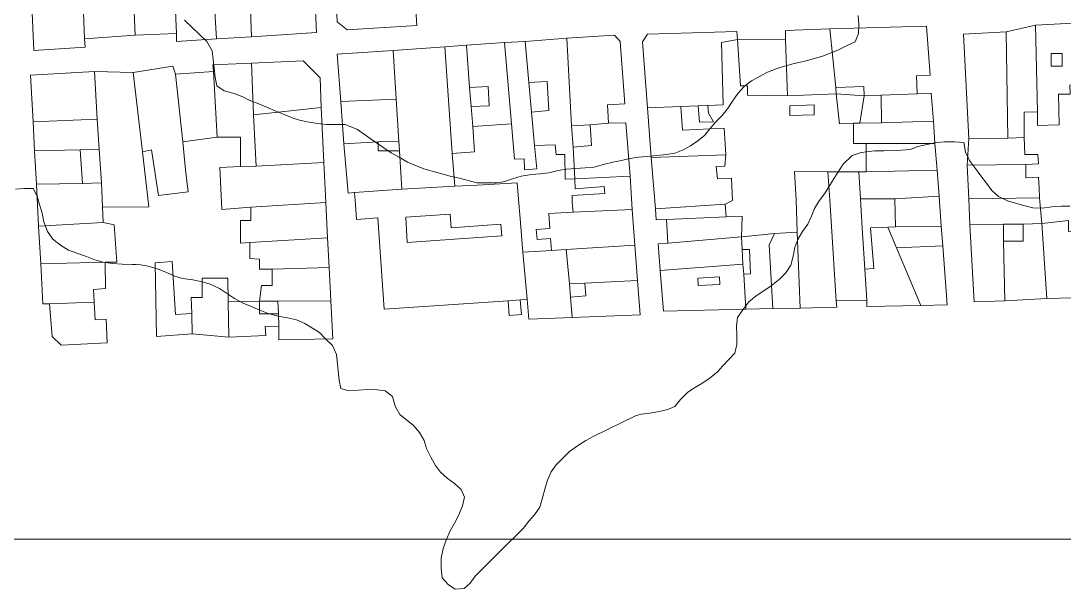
# Model space of a CAD drawing. Header units: kilometres. Extents: x 1172066 to 1174183, y 1051619 to 1053209.
# Drawn here: x 1173228.2 to 1173475.1, y 1052026.2 to 1052160.8 of the extents above; entities that cross this region are included whole.
import ezdxf

# ---------------------------------------------------------------- set-up
doc = ezdxf.new("R2010")
doc.units = ezdxf.units.KM
doc.header["$MEASUREMENT"] = 0
doc.layers.add('calles', color=7, linetype='Continuous', lineweight=5)
doc.layers.add('edificios', color=44, linetype='Continuous', lineweight=5)
doc.layers.add('terreno', color=7, linetype='Continuous')

msp = doc.modelspace()

# ---------------------------------------------------------------- linework, layer by layer
at = {"layer": 'calles', "elevation": 50}
msp.add_lwpolyline([(1173516, 1052038.02838), (1172689.77283, 1052038.02838), (1172689.77283, 1052727.99721), (1173516, 1052727.99721)], close=True, dxfattribs=at)
at = {"layer": 'edificios', "elevation": 50}
for points in [[(1173263.75, 1052186.25001), (1173265, 1052157.75001), (1173255.25, 1052157.375), (1173254.125, 1052183.50001), (1173257.5, 1052183.625), (1173257.5, 1052185.875), (1173263.75, 1052186.25001)], [(1173266.875, 1052186.375), (1173273.25, 1052186.625), (1173273.75, 1052172.625), (1173274.125, 1052163.00001), (1173274.5, 1052156.50001), (1173265, 1052155.875), (1173265, 1052157.75001), (1173263.75, 1052186.25001), (1173266.875, 1052186.375)], [(1173246.5, 1052183.125), (1173254.125, 1052183.50001), (1173255.25, 1052157.375), (1173243.25, 1052156.50001), (1173242.875, 1052167.00001), (1173248.125, 1052167.25001), (1173248, 1052169.625), (1173242.75, 1052169.375), (1173242.625, 1052172.125), (1173246.875, 1052172.25001), (1173246.5, 1052183.125)], [(1173321, 1052174.00001), (1173321.75, 1052162.125), (1173321.875, 1052159.625), (1173305.375, 1052158.625), (1173303, 1052160.50001), (1173302.5, 1052172.875), (1173321, 1052174.00001)], [(1173242.625, 1052172.125), (1173242.75, 1052169.375), (1173242.875, 1052167.00001), (1173243.25, 1052156.50001), (1173243.375, 1052154.50001), (1173231.25, 1052153.75001), (1173230.5, 1052171.625), (1173232, 1052171.625), (1173242.625, 1052172.125)], [(1173289.125, 1052173.25001), (1173289.25, 1052169.875), (1173297.625, 1052170.25001), (1173298.125, 1052158.00001), (1173282.75, 1052157.00001), (1173282.5, 1052163.375), (1173282.125, 1052173.00001), (1173289.125, 1052173.25001)], [(1173282.5, 1052163.375), (1173282.75, 1052157.00001), (1173274.5, 1052156.50001), (1173274.125, 1052163.00001), (1173282.5, 1052163.375)], [(1173421, 1052145.00001), (1173419.625, 1052158.875), (1173442.5, 1052159.50001), (1173443.375, 1052147.875), (1173440.125, 1052147.75001), (1173440.25, 1052143.50001), (1173431.75, 1052143.125), (1173427.75, 1052143.00001), (1173427.625, 1052145.25001), (1173421, 1052145.00001)], [(1173461.375, 1052158.125), (1173468.25, 1052159.75001), (1173468.75, 1052139.25001), (1173465.625, 1052139.125), (1173465.625, 1052133.125), (1173461.75, 1052133.00001), (1173461.375, 1052158.125)], [(1173468.25, 1052159.75001), (1173478.625, 1052160.25001), (1173479.25, 1052145.625), (1173476.375, 1052145.50001), (1173476.5, 1052143.375), (1173473.75, 1052143.375), (1173473.875, 1052136.125), (1173468.75, 1052136.00001), (1173468.75, 1052139.25001), (1173468.25, 1052159.75001)], [(1173347.5, 1052155.875), (1173357.375, 1052156.625), (1173358.5, 1052135.875), (1173358.875, 1052130.875), (1173359.25, 1052123.375), (1173357, 1052123.25001), (1173356.875, 1052129.125), (1173354.875, 1052129.125), (1173354.625, 1052131.375), (1173349.75, 1052131.25001), (1173349, 1052139.125), (1173353.125, 1052139.50001), (1173352.75, 1052146.375), (1173348.375, 1052146.125), (1173347.5, 1052155.875)], [(1173357.375, 1052156.625), (1173368.625, 1052157.375), (1173370, 1052155.875), (1173371.125, 1052141.125), (1173367, 1052140.875), (1173367.25, 1052136.50001), (1173362.875, 1052136.125), (1173358.5, 1052135.875), (1173357.375, 1052156.625)], [(1173397.75, 1052156.375), (1173394, 1052155.625), (1173394.375, 1052140.875), (1173390.75, 1052140.75001), (1173388.5, 1052140.625), (1173384.375, 1052140.50001), (1173376.5, 1052140.125), (1173375.25, 1052155.75001), (1173376.5, 1052157.625), (1173397.625, 1052158.25001), (1173397.75, 1052156.375)], [(1173409.125, 1052156.25001), (1173409.125, 1052158.50001), (1173419.625, 1052158.875), (1173421, 1052145.00001), (1173421.125, 1052143.50001), (1173409.625, 1052143.00001), (1173409.125, 1052156.25001)], [(1173461.75, 1052133.00001), (1173452.5, 1052132.875), (1173451.25, 1052157.625), (1173461.375, 1052158.125), (1173461.75, 1052133.00001)], [(1173316.25, 1052153.75001), (1173328.5, 1052154.625), (1173330.25, 1052129.375), (1173330.875, 1052121.625), (1173318.375, 1052120.875), (1173317.75, 1052130.00001), (1173317.625, 1052132.25001), (1173317, 1052142.25001), (1173316.25, 1052153.75001)], [(1173328.5, 1052154.625), (1173333.625, 1052155.00001), (1173334.375, 1052145.00001), (1173334.75, 1052140.50001), (1173335.125, 1052135.75001), (1173335.5, 1052129.75001), (1173330.25, 1052129.375), (1173328.5, 1052154.625)], [(1173333.625, 1052155.00001), (1173342.625, 1052155.625), (1173344.25, 1052136.375), (1173335.125, 1052135.75001), (1173334.75, 1052140.50001), (1173339, 1052140.625), (1173338.75, 1052145.25001), (1173334.375, 1052145.00001), (1173333.625, 1052155.00001)], [(1173342.625, 1052155.625), (1173347.5, 1052155.875), (1173348.375, 1052146.125), (1173349, 1052139.125), (1173349.75, 1052131.25001), (1173350.25, 1052125.75001), (1173347.375, 1052125.50001), (1173347.25, 1052128.125), (1173345, 1052128.00001), (1173344.25, 1052136.375), (1173342.625, 1052155.625)], [(1173421.125, 1052143.50001), (1173421.875, 1052136.375), (1173425.25, 1052136.50001), (1173425.25, 1052131.75001), (1173428.25, 1052131.75001), (1173428.25, 1052125.00001), (1173426.5, 1052125.00001), (1173423.25, 1052125.00001), (1173419.125, 1052125.00001), (1173411.25, 1052125.125), (1173411.625, 1052118.375), (1173411.875, 1052110.75001), (1173406.5, 1052110.375), (1173401.125, 1052109.875), (1173398.75, 1052109.625), (1173398.875, 1052114.50001), (1173395.125, 1052114.375), (1173394.875, 1052117.375), (1173396.625, 1052118.25001), (1173396.375, 1052123.50001), (1173393, 1052123.375), (1173392.75, 1052126.25001), (1173394.75, 1052126.375), (1173395, 1052129.00001), (1173394.625, 1052135.375), (1173384.75, 1052134.875), (1173384.375, 1052140.50001), (1173388.5, 1052140.625), (1173388.75, 1052136.75001), (1173392.125, 1052136.875), (1173390.875, 1052138.875), (1173390.75, 1052140.75001), (1173394.375, 1052140.875), (1173394, 1052155.625), (1173397.75, 1052156.375), (1173398.5, 1052145.375), (1173400.125, 1052145.375), (1173400.125, 1052143.125), (1173409.625, 1052143.00001), (1173421.125, 1052143.50001)], [(1173397.75, 1052156.375), (1173409.125, 1052156.25001), (1173409.625, 1052143.00001), (1173400.125, 1052143.125), (1173400.125, 1052145.375), (1173398.5, 1052145.375), (1173397.75, 1052156.375)], [(1173317, 1052142.25001), (1173303.875, 1052141.625), (1173303, 1052152.875), (1173316.25, 1052153.75001), (1173317, 1052142.25001)], [(1173474.625, 1052150.00001), (1173474.625, 1052153.00001), (1173472, 1052153.00001), (1173472, 1052150.00001), (1173474.625, 1052150.00001)], [(1173474.625, 1052150.00001), (1173472, 1052150.00001), (1173472, 1052153.00001), (1173474.625, 1052153.00001), (1173474.625, 1052150.00001)], [(1173254.75, 1052148.50001), (1173264.125, 1052150.00001), (1173264.75, 1052148.125), (1173266.5, 1052132.125), (1173267.125, 1052125.50001), (1173267.75, 1052120.25001), (1173260.75, 1052119.375), (1173259.125, 1052130.25001), (1173257, 1052129.75001), (1173254.75, 1052148.50001)], [(1173273.75, 1052148.75001), (1173273.625, 1052150.375), (1173282.75, 1052150.75001), (1173283.25, 1052138.50001), (1173283.875, 1052126.375), (1173280.125, 1052126.25001), (1173280.125, 1052133.25001), (1173274.625, 1052133.25001), (1173273.75, 1052148.75001)], [(1173282.75, 1052150.75001), (1173295, 1052151.25001), (1173299, 1052147.25001), (1173299.25, 1052140.25001), (1173283.25, 1052138.50001), (1173282.75, 1052150.75001)], [(1173245.625, 1052148.75001), (1173246.25, 1052137.50001), (1173231.125, 1052136.875), (1173230.5, 1052147.875), (1173245.625, 1052148.75001)], [(1173245.625, 1052148.75001), (1173254.75, 1052148.50001), (1173257, 1052129.75001), (1173258.5, 1052116.75001), (1173247.5, 1052116.625), (1173247.25, 1052122.375), (1173246.75, 1052130.375), (1173246.25, 1052137.50001), (1173245.625, 1052148.75001)], [(1173264.75, 1052148.125), (1173273.75, 1052148.75001), (1173274.625, 1052133.25001), (1173266.5, 1052132.125), (1173264.75, 1052148.125)], [(1173334.75, 1052140.50001), (1173334.375, 1052145.00001), (1173338.75, 1052145.25001), (1173339, 1052140.625), (1173334.75, 1052140.50001)], [(1173349, 1052139.125), (1173348.375, 1052146.125), (1173352.75, 1052146.375), (1173353.125, 1052139.50001), (1173349, 1052139.125)], [(1173421, 1052145.00001), (1173427.625, 1052145.25001), (1173427.75, 1052143.00001), (1173421.125, 1052143.50001), (1173421, 1052145.00001)], [(1173317, 1052142.25001), (1173317.625, 1052132.25001), (1173312.75, 1052132.125), (1173304.625, 1052131.625), (1173303.875, 1052141.625), (1173317, 1052142.25001)], [(1173427.75, 1052143.00001), (1173426.75, 1052136.50001), (1173425.25, 1052136.50001), (1173421.875, 1052136.375), (1173421.125, 1052143.50001), (1173427.75, 1052143.00001)], [(1173431.75, 1052143.125), (1173431.875, 1052136.625), (1173426.75, 1052136.50001), (1173427.75, 1052143.00001), (1173431.75, 1052143.125)], [(1173440.25, 1052143.50001), (1173443.625, 1052143.625), (1173444.125, 1052137.00001), (1173431.875, 1052136.625), (1173431.75, 1052143.125), (1173440.25, 1052143.50001)], [(1173476.125, 1052113.50001), (1173469.75, 1052112.75001), (1173469.25, 1052118.875), (1173469.125, 1052121.25001), (1173469, 1052123.75001), (1173466, 1052123.625), (1173466, 1052126.75001), (1173469, 1052126.875), (1173468.875, 1052129.125), (1173465.75, 1052129.125), (1173465.625, 1052133.125), (1173465.625, 1052139.125), (1173468.75, 1052139.25001), (1173468.75, 1052136.00001), (1173473.875, 1052136.125), (1173473.75, 1052143.375), (1173476.5, 1052143.375)], [(1173299.25, 1052140.25001), (1173299.875, 1052127.25001), (1173283.875, 1052126.375), (1173283.25, 1052138.50001), (1173299.25, 1052140.25001)], [(1173384.375, 1052140.50001), (1173384.75, 1052134.875), (1173394.625, 1052135.375), (1173395, 1052129.00001), (1173377.375, 1052128.375), (1173376.5, 1052140.125), (1173384.375, 1052140.50001)], [(1173390.75, 1052140.75001), (1173390.875, 1052138.875), (1173392.125, 1052136.875), (1173388.75, 1052136.75001), (1173388.5, 1052140.625), (1173390.75, 1052140.75001)], [(1173410.125, 1052138.375), (1173415.875, 1052138.50001), (1173415.875, 1052140.875), (1173410.125, 1052140.625), (1173410.125, 1052138.375)], [(1173410.125, 1052138.375), (1173410.125, 1052140.625), (1173415.875, 1052140.875), (1173415.875, 1052138.50001), (1173410.125, 1052138.375)], [(1173246.25, 1052137.50001), (1173246.75, 1052130.375), (1173242.25, 1052130.25001), (1173231.375, 1052130.00001), (1173231.125, 1052136.875), (1173246.25, 1052137.50001)], [(1173444.125, 1052137.00001), (1173444.5, 1052131.75001), (1173428.25, 1052131.75001), (1173425.25, 1052131.75001), (1173425.25, 1052136.50001), (1173426.75, 1052136.50001), (1173431.875, 1052136.625), (1173444.125, 1052137.00001)], [(1173344.25, 1052136.375), (1173345, 1052128.00001), (1173347.25, 1052128.125), (1173347.375, 1052125.50001), (1173350.25, 1052125.75001), (1173349.75, 1052131.25001), (1173354.625, 1052131.375), (1173354.875, 1052129.125), (1173356.875, 1052129.125), (1173357, 1052123.25001), (1173359.25, 1052123.375), (1173359.375, 1052121.00001), (1173366.25, 1052121.50001), (1173366.375, 1052119.875), (1173358.625, 1052119.375), (1173358.625, 1052117.75001), (1173358.875, 1052115.50001), (1173353.125, 1052115.125), (1173353.375, 1052111.625), (1173350.125, 1052111.375), (1173350.375, 1052109.00001), (1173353.5, 1052109.25001), (1173353.75, 1052106.375), (1173347, 1052106.00001), (1173346.25, 1052114.875), (1173346, 1052117.625), (1173345.625, 1052122.375), (1173336.25, 1052121.875), (1173330.875, 1052121.625), (1173330.25, 1052129.375), (1173335.5, 1052129.75001), (1173335.125, 1052135.75001), (1173344.25, 1052136.375)], [(1173362.875, 1052136.125), (1173363.25, 1052131.25001), (1173358.875, 1052130.875), (1173358.5, 1052135.875), (1173362.875, 1052136.125)], [(1173367.25, 1052136.50001), (1173371.375, 1052136.625), (1173372.375, 1052124.00001), (1173359.25, 1052123.375), (1173358.875, 1052130.875), (1173363.25, 1052131.25001), (1173362.875, 1052136.125), (1173367.25, 1052136.50001)], [(1173312.75, 1052132.125), (1173312.75, 1052130.00001), (1173317.75, 1052130.00001), (1173318.375, 1052120.875), (1173307.125, 1052120.125), (1173305.625, 1052120.00001), (1173304.625, 1052131.625), (1173312.75, 1052132.125)], [(1173317.625, 1052132.25001), (1173317.75, 1052130.00001), (1173312.75, 1052130.00001), (1173312.75, 1052132.125), (1173317.625, 1052132.25001)], [(1173465.625, 1052133.125), (1173465.75, 1052129.125), (1173468.875, 1052129.125), (1173469, 1052126.875), (1173466, 1052126.75001), (1173452.125, 1052126.625), (1173452.5, 1052132.875), (1173461.75, 1052133.00001), (1173465.625, 1052133.125)], [(1173242.25, 1052130.25001), (1173242.75, 1052122.25001), (1173231.875, 1052122.125), (1173231.375, 1052130.00001), (1173242.25, 1052130.25001)], [(1173246.75, 1052130.375), (1173247.25, 1052122.375), (1173242.75, 1052122.25001), (1173242.25, 1052130.25001), (1173246.75, 1052130.375)], [(1173444.5, 1052131.75001), (1173445, 1052125.375), (1173428.25, 1052125.00001), (1173428.25, 1052131.75001), (1173444.5, 1052131.75001)], [(1173299.875, 1052127.25001), (1173300.375, 1052117.75001), (1173282.625, 1052116.625), (1173275.75, 1052116.125), (1173275.25, 1052126.00001), (1173280.125, 1052126.25001), (1173283.875, 1052126.375), (1173299.875, 1052127.25001)], [(1173395, 1052129.00001), (1173394.75, 1052126.375), (1173392.75, 1052126.25001), (1173393, 1052123.375), (1173396.375, 1052123.50001), (1173396.625, 1052118.25001), (1173394.875, 1052117.375), (1173378.375, 1052116.25001), (1173377.375, 1052128.375), (1173395, 1052129.00001)], [(1173419.125, 1052125.00001), (1173419.625, 1052118.375), (1173421.125, 1052094.50001), (1173421.25, 1052093.00001), (1173412.625, 1052092.75001), (1173411.875, 1052110.75001), (1173411.625, 1052118.375), (1173411.25, 1052125.125), (1173419.125, 1052125.00001)], [(1173426.5, 1052125.00001), (1173426.875, 1052118.625), (1173427.25, 1052111.75001), (1173427.875, 1052102.00001), (1173428.375, 1052094.625), (1173421.125, 1052094.50001), (1173419.625, 1052118.375), (1173419.125, 1052125.00001), (1173423.25, 1052125.00001), (1173426.5, 1052125.00001)], [(1173445, 1052125.375), (1173445.5, 1052119.25001), (1173435, 1052118.625), (1173426.875, 1052118.625), (1173426.5, 1052125.00001), (1173428.25, 1052125.00001), (1173445, 1052125.375)], [(1173466, 1052126.75001), (1173466, 1052123.625), (1173469, 1052123.75001), (1173469.125, 1052121.25001), (1173469.25, 1052118.875), (1173452.5, 1052118.625), (1173452.125, 1052126.625), (1173466, 1052126.75001)], [(1173247.25, 1052122.375), (1173247.5, 1052116.625), (1173247.625, 1052113.00001), (1173232.375, 1052112.125), (1173231.875, 1052122.125), (1173242.75, 1052122.25001), (1173247.25, 1052122.375)], [(1173330.875, 1052121.625), (1173336.25, 1052121.875), (1173345.625, 1052122.375), (1173346, 1052117.625), (1173346.25, 1052114.875), (1173347, 1052106.00001), (1173348, 1052094.875), (1173346.375, 1052094.75001), (1173343.5, 1052094.50001), (1173314.125, 1052092.50001), (1173312.625, 1052114.125), (1173307.625, 1052113.75001), (1173307.375, 1052117.25001), (1173307.125, 1052120.125), (1173318.375, 1052120.875), (1173330.875, 1052121.625)], [(1173372.375, 1052124.00001), (1173372.875, 1052116.125), (1173358.875, 1052115.50001), (1173358.625, 1052117.75001), (1173358.625, 1052119.375), (1173366.375, 1052119.875), (1173366.25, 1052121.50001), (1173359.375, 1052121.00001), (1173359.25, 1052123.375), (1173372.375, 1052124.00001)], [(1173300.375, 1052117.75001), (1173300.75, 1052109.375), (1173282.375, 1052108.25001), (1173280.125, 1052108.125), (1173280.125, 1052113.50001), (1173282.625, 1052113.50001), (1173282.625, 1052116.625), (1173300.375, 1052117.75001)], [(1173394.875, 1052117.375), (1173395.125, 1052114.375), (1173381, 1052113.75001), (1173378.5, 1052113.625), (1173378.375, 1052116.25001), (1173394.875, 1052117.375)], [(1173435, 1052118.625), (1173435.125, 1052112.00001), (1173433.375, 1052111.875), (1173429.25, 1052111.75001), (1173430, 1052102.125), (1173427.875, 1052102.00001), (1173427.25, 1052111.75001), (1173426.875, 1052118.625), (1173435, 1052118.625)], [(1173445.5, 1052119.25001), (1173446, 1052112.125), (1173435.125, 1052112.00001), (1173435, 1052118.625), (1173445.5, 1052119.25001)], [(1173469.25, 1052118.875), (1173469.75, 1052112.75001), (1173465.375, 1052112.625), (1173460.75, 1052112.625), (1173452.75, 1052112.50001), (1173452.5, 1052118.625), (1173469.25, 1052118.875)], [(1173319.625, 1052108.25001), (1173342, 1052109.875), (1173341.75, 1052112.625), (1173330, 1052111.75001), (1173329.75, 1052115.00001), (1173319.25, 1052114.25001), (1173319.625, 1052108.25001)], [(1173319.625, 1052108.25001), (1173319.25, 1052114.25001), (1173329.75, 1052115.00001), (1173330, 1052111.75001), (1173341.75, 1052112.625), (1173342, 1052109.875), (1173319.625, 1052108.25001)], [(1173372.875, 1052116.125), (1173373.5, 1052107.625), (1173357.25, 1052106.625), (1173353.75, 1052106.375), (1173353.5, 1052109.25001), (1173350.375, 1052109.00001), (1173350.125, 1052111.375), (1173353.375, 1052111.625), (1173353.125, 1052115.125), (1173358.875, 1052115.50001), (1173372.875, 1052116.125)], [(1173247.625, 1052113.00001), (1173250.25, 1052112.50001), (1173250.875, 1052103.625), (1173248.125, 1052103.625), (1173232.875, 1052103.25001), (1173232.375, 1052112.125), (1173247.625, 1052113.00001)], [(1173395.125, 1052114.375), (1173398.875, 1052114.50001), (1173398.75, 1052109.625), (1173381.25, 1052108.125), (1173381, 1052113.75001), (1173395.125, 1052114.375)], [(1173460.75, 1052112.625), (1173460.75, 1052108.625), (1173461, 1052094.50001), (1173453.75, 1052094.25001), (1173452.75, 1052112.50001), (1173460.75, 1052112.625)], [(1173469.75, 1052112.75001), (1173471, 1052095.00001), (1173461, 1052094.50001), (1173460.75, 1052108.625), (1173465.375, 1052108.625), (1173465.375, 1052112.625), (1173469.75, 1052112.75001)], [(1173465.375, 1052112.625), (1173465.375, 1052108.625), (1173460.75, 1052108.625), (1173460.75, 1052112.625), (1173465.375, 1052112.625)], [(1173481.375, 1052111.00001), (1173483.125, 1052095.375), (1173471, 1052095.00001), (1173469.75, 1052112.75001), (1173476.125, 1052113.50001), (1173476.125, 1052110.875), (1173481.375, 1052111.00001)], [(1173406.5, 1052110.375), (1173405.25, 1052107.75001), (1173406.125, 1052092.625), (1173399.75, 1052092.50001), (1173399.25, 1052100.75001), (1173400.875, 1052100.875), (1173400.625, 1052106.625), (1173398.875, 1052106.625), (1173398.75, 1052109.625), (1173401.125, 1052109.875), (1173406.5, 1052110.375)], [(1173411.875, 1052110.75001), (1173412.625, 1052092.75001), (1173406.125, 1052092.625), (1173405.25, 1052107.75001), (1173406.5, 1052110.375), (1173411.875, 1052110.75001)], [(1173435.375, 1052107.00001), (1173441.125, 1052093.375), (1173428.375, 1052093.125), (1173428.375, 1052094.625), (1173427.875, 1052102.00001), (1173430, 1052102.125), (1173429.25, 1052111.75001), (1173433.375, 1052111.875), (1173435.375, 1052107.00001)], [(1173446, 1052112.125), (1173446.375, 1052107.50001), (1173435.375, 1052107.00001), (1173433.375, 1052111.875), (1173435.125, 1052112.00001), (1173446, 1052112.125)], [(1173300.75, 1052109.375), (1173301.125, 1052102.375), (1173287.625, 1052102.00001), (1173284.625, 1052102.00001), (1173284.625, 1052104.375), (1173282.375, 1052104.50001), (1173282.375, 1052108.25001), (1173300.75, 1052109.375)], [(1173373.5, 1052107.625), (1173374.125, 1052099.25001), (1173361.625, 1052098.625), (1173358, 1052098.50001), (1173357.25, 1052106.625), (1173373.5, 1052107.625)], [(1173398.75, 1052109.625), (1173398.875, 1052106.625), (1173399, 1052103.125), (1173379.5, 1052101.625), (1173379, 1052108.00001), (1173381.25, 1052108.125), (1173398.75, 1052109.625)], [(1173446.375, 1052107.50001), (1173447.375, 1052093.50001), (1173441.125, 1052093.375), (1173435.375, 1052107.00001), (1173446.375, 1052107.50001)], [(1173357.25, 1052106.625), (1173358, 1052098.50001), (1173358.25, 1052095.375), (1173358.625, 1052090.50001), (1173348.375, 1052090.125), (1173348, 1052094.875), (1173347, 1052106.00001), (1173353.75, 1052106.375), (1173357.25, 1052106.625)], [(1173398.875, 1052106.625), (1173400.625, 1052106.625), (1173400.875, 1052100.875), (1173399.25, 1052100.75001), (1173399, 1052103.125), (1173398.875, 1052106.625)], [(1173248.125, 1052103.625), (1173248.25, 1052097.375), (1173245.375, 1052097.125), (1173245.5, 1052094.125), (1173235, 1052093.75001), (1173233.375, 1052093.75001), (1173232.875, 1052103.25001), (1173248.125, 1052103.625)], [(1173268.625, 1052091.50001), (1173268.75, 1052086.625), (1173260.25, 1052086.00001), (1173260, 1052103.50001), (1173264, 1052103.75001), (1173264.75, 1052091.25001), (1173268.625, 1052091.50001)], [(1173301.125, 1052102.375), (1173301.5, 1052094.50001), (1173289, 1052094.375), (1173284.625, 1052094.375), (1173285.125, 1052098.125), (1173287.625, 1052098.125), (1173287.625, 1052102.00001), (1173301.125, 1052102.375)], [(1173399, 1052103.125), (1173399.25, 1052100.75001), (1173399.75, 1052092.50001), (1173380.25, 1052092.00001), (1173379.5, 1052101.625), (1173399, 1052103.125)], [(1173268.625, 1052091.50001), (1173268.5, 1052095.25001), (1173271.125, 1052095.25001), (1173271.125, 1052099.875), (1173277.125, 1052099.875), (1173277.25, 1052094.25001), (1173277.375, 1052085.875), (1173268.75, 1052086.625), (1173268.625, 1052091.50001)], [(1173388.5, 1052098.125), (1173393.625, 1052098.375), (1173393.5, 1052100.125), (1173388.375, 1052099.875), (1173388.5, 1052098.125)], [(1173388.5, 1052098.125), (1173388.375, 1052099.875), (1173393.5, 1052100.125), (1173393.625, 1052098.375), (1173388.5, 1052098.125)], [(1173361.625, 1052098.625), (1173361.875, 1052095.625), (1173358.25, 1052095.375), (1173358, 1052098.50001), (1173361.625, 1052098.625)], [(1173374.125, 1052099.25001), (1173374.75, 1052091.125), (1173358.625, 1052090.50001), (1173358.25, 1052095.375), (1173361.875, 1052095.625), (1173361.625, 1052098.625), (1173374.125, 1052099.25001)], [(1173245.5, 1052094.125), (1173245.75, 1052090.00001), (1173248.375, 1052090.125), (1173248.625, 1052084.50001), (1173237.75, 1052084.00001), (1173235.625, 1052086.00001), (1173235, 1052093.75001), (1173245.5, 1052094.125)], [(1173277.25, 1052094.25001), (1173284.625, 1052094.375), (1173284.625, 1052091.375), (1173289.125, 1052091.375), (1173289.25, 1052088.50001), (1173286, 1052088.375), (1173286.125, 1052086.25001), (1173277.375, 1052085.875), (1173277.25, 1052094.25001)], [(1173289, 1052094.375), (1173289.125, 1052091.375), (1173284.625, 1052091.375), (1173284.625, 1052094.375), (1173289, 1052094.375)], [(1173301.5, 1052094.50001), (1173302, 1052085.50001), (1173289.25, 1052085.25001), (1173289.25, 1052088.50001), (1173289.125, 1052091.375), (1173289, 1052094.375), (1173301.5, 1052094.50001)], [(1173346.375, 1052094.75001), (1173346.625, 1052091.25001), (1173343.75, 1052091.00001), (1173343.5, 1052094.50001), (1173346.375, 1052094.75001)]]:
    msp.add_lwpolyline(points, dxfattribs=at)
at = {"layer": 'terreno', "lineweight": 0, "ltscale": 2090, "elevation": 10}
msp.add_lwpolyline([(1173266.90878, 1052160.917), (1173272.23065, 1052155.83628), (1173273.42978, 1052153.66169), (1173273.69323, 1052151.62376), (1173273.95695, 1052149.52784), (1173274.16293, 1052147.37265), (1173274.54111, 1052145.39426), (1173276.30878, 1052144.19536), (1173276.85154, 1052144.04087), (1173278.65103, 1052143.52915), (1173280.70353, 1052142.8006), (1173282.40786, 1052141.89142), (1173284.46163, 1052141.10488), (1173284.67207, 1052141.01484), (1173286.57395, 1052140.20258), (1173288.33446, 1052139.46969), (1173290.32925, 1052138.68185), (1173292.20702, 1052137.89249), (1173292.42039, 1052137.81647), (1173294.08326, 1052137.21914), (1173296.42342, 1052136.78693), (1173298.41104, 1052136.46509), (1173300.51439, 1052136.20382), (1173302.67366, 1052136.1768), (1173304.88967, 1052136.20906), (1173307.82138, 1052135.01655), (1173310.88041, 1052132.89655), (1173315.77753, 1052129.48398), (1173317.71738, 1052128.46188), (1173319.71678, 1052127.32406), (1173321.53784, 1052126.47543), (1173323.76689, 1052125.63268), (1173329.73998, 1052123.9692), (1173331.96443, 1052123.47646), (1173334.07212, 1052122.92418), (1173336.12182, 1052122.37062), (1173338.28086, 1052122.3936), (1173340.76498, 1052122.4051), (1173342.41701, 1052122.63676), (1173344.50679, 1052123.36649), (1173346.53909, 1052123.97893), (1173348.98347, 1052124.36426), (1173351.08094, 1052124.51198), (1173353.11885, 1052124.77441), (1173355.32742, 1052125.33167), (1173357.30608, 1052125.65185), (1173359.52055, 1052125.80011), (1173361.73501, 1052125.94936), (1173363.89021, 1052126.15536), (1173366.33025, 1052126.83168), (1173368.24935, 1052127.26859), (1173370.28446, 1052127.70605), (1173372.20258, 1052128.14195), (1173374.35624, 1052128.46493), (1173376.39442, 1052128.66937), (1173378.60862, 1052128.87664), (1173380.93755, 1052129.14343), (1173382.91746, 1052129.40561), (1173384.94697, 1052130.19304), (1173386.68365, 1052131.15114), (1173388.35826, 1052132.34198), (1173390.03005, 1052133.7078), (1173391.29104, 1052135.24275), (1173392.66775, 1052136.83822), (1173394.10373, 1052138.37497), (1173395.42272, 1052139.91119), (1173396.56336, 1052141.73559), (1173397.82, 1052143.56153), (1173399.31243, 1052145.21655), (1173401.10151, 1052146.52591), (1173402.95265, 1052147.60255), (1173404.86306, 1052148.62246), (1173406.95157, 1052149.41017), (1173408.92587, 1052150.02236), (1173411.19217, 1052150.63888), (1173413.40101, 1052151.13713), (1173415.43458, 1052151.69158), (1173417.87435, 1052152.42692), (1173419.90513, 1052153.15637), (1173421.81862, 1052153.94228), (1173423.84504, 1052154.96273), (1173425.64253, 1052155.74709), (1173426.37135, 1052157.7416), (1173426.45737, 1052159.90015), (1173426.30964, 1052161.99862)], dxfattribs=at)
at = {"layer": 'terreno', "lineweight": 0, "ltscale": 2090}
msp.add_lwpolyline([(1173226.8902, 1052120.90715), (1173228.87166, 1052121.05233), (1173231.08765, 1052121.08458), (1173232.04702, 1052119.2899), (1173232.60021, 1052117.31433), (1173233.21392, 1052115.22402), (1173233.59337, 1052113.18763), (1173234.50089, 1052110.92569), (1173235.75252, 1052109.07736), (1173237.58128, 1052107.64572), (1173239.46593, 1052106.44835), (1173241.63471, 1052105.66234), (1173243.74522, 1052104.93506), (1173245.68073, 1052104.20496), (1173247.13971, 1052103.79868), (1173247.67243, 1052103.65014), (1173249.83506, 1052103.33112), (1173252.17113, 1052103.13191), (1173254.62141, 1052103.10924), (1173255.49764, 1052103.07031), (1173256.60595, 1052103.02143), (1173258.65411, 1052102.58387), (1173260.88034, 1052101.91612), (1173262.64086, 1052101.18322), (1173263.77616, 1052100.70245), (1173264.63591, 1052100.33739), (1173266.4526, 1052099.78076), (1173268.84823, 1052099.46482), (1173271.13065, 1052098.97335), (1173273.00535, 1052098.41698), (1173275.17822, 1052097.39896), (1173276.82735, 1052096.31452), (1173278.77027, 1052095.05943), (1173280.82768, 1052093.92186), (1173282.52891, 1052093.2467), (1173284.7595, 1052092.28795), (1173286.69656, 1052091.44086), (1173288.98052, 1052090.83237), (1173291.26142, 1052090.45691), (1173293.42584, 1052089.96289), (1173295.3639, 1052089.1158), (1173297.1883, 1052087.97615), (1173298.83616, 1052086.9497), (1173300.27789, 1052085.51328), (1173301.93648, 1052083.89985), (1173302.87724, 1052081.80206), (1173303.09809, 1052079.46192), (1173303.50602, 1052075.59055), (1173303.93552, 1052073.76141), (1173305.82924, 1052073.19913), (1173310.40631, 1052073.46833), (1173312.50658, 1052073.44003), (1173314.36506, 1052073.14761), (1173316.14642, 1052071.80076), (1173316.76193, 1052069.53546), (1173317.84111, 1052067.56732), (1173321.08626, 1052064.98916), (1173322.51009, 1052063.31862), (1173323.588, 1052061.40949), (1173324.19863, 1052059.55118), (1173325.16135, 1052057.46549), (1173326.29853, 1052055.49862), (1173327.48807, 1052053.88301), (1173329.08355, 1052052.5063), (1173330.7935, 1052051.24713), (1173332.38823, 1052049.81241), (1173333.17261, 1052048.0149), (1173332.67832, 1052045.90848), (1173331.83404, 1052043.79643), (1173330.81193, 1052041.85657), (1173329.73312, 1052039.85745), (1173328.82955, 1052037.80312), (1173328.09945, 1052035.86761), (1173327.66625, 1052033.52844), (1173327.64205, 1052031.19418), (1173327.90756, 1052028.92325), (1173329.3904, 1052027.253), (1173330.98025, 1052026.22628), (1173333.07771, 1052026.373), (1173334.51805, 1052027.61875), (1173335.66023, 1052029.32714), (1173341.35233, 1052035.00987), (1173347.1037, 1052040.63385), (1173348.36316, 1052042.2858), (1173349.74114, 1052043.82227), (1173350.99777, 1052045.64821), (1173351.60751, 1052047.87418), (1173352.16107, 1052049.92388), (1173352.83037, 1052052.03312), (1173353.67746, 1052053.97017), (1173354.87891, 1052055.62085), (1173356.48708, 1052057.3354), (1173358.04034, 1052058.81669), (1173359.94641, 1052060.1276), (1173361.91047, 1052061.43877), (1173363.64743, 1052062.33887), (1173373.59456, 1052067.21421), (1173374.94569, 1052067.63549), (1173377.04162, 1052067.89921), (1173379.19401, 1052068.28019), (1173381.28685, 1052068.77691), (1173382.90962, 1052069.50047), (1173384.28606, 1052071.15394), (1173385.95378, 1052072.75277), (1173387.39719, 1052073.76552), (1173389.30607, 1052074.90143), (1173391.26986, 1052076.27161), (1173392.99838, 1052077.6967), (1173394.26218, 1052079.05665), (1173395.8139, 1052080.65393), (1173397.13543, 1052082.07214), (1173397.63098, 1052084.12157), (1173397.59873, 1052086.33758), (1173397.50847, 1052088.55231), (1173397.7713, 1052090.53966), (1173399.02794, 1052092.36659), (1173400.4593, 1052094.25335), (1173402.18784, 1052095.67845), (1173404.03743, 1052096.87209), (1173405.77004, 1052098.06318), (1173407.6153, 1052099.54883), (1173409.22629, 1052101.08837), (1173410.36592, 1052102.91279), (1173410.91794, 1052105.07949), (1173411.3555, 1052107.12664), (1173412.02785, 1052109.00389), (1173413.16723, 1052110.88629), (1173414.4264, 1052112.59623), (1173415.2725, 1052114.53327), (1173416.0054, 1052116.29379), (1173417.08677, 1052118.17592), (1173418.34621, 1052119.82787), (1173420.60733, 1052123.50958), (1173422.79411, 1052126.83293), (1173424.87582, 1052128.8737), (1173427.03471, 1052129.57474), (1173430.21509, 1052129.97347), (1173432.43236, 1052129.94774), (1173434.56407, 1052130.0426), (1173436.4878, 1052130.12851), (1173438.66803, 1052130.3296), (1173440.46707, 1052130.99698), (1173442.61791, 1052131.49496), (1173444.42029, 1052131.87133), (1173446.63449, 1052132.07759), (1173449.1415, 1052132.1142), (1173451.36031, 1052131.97145), (1173451.68483, 1052129.70079), (1173452.70628, 1052127.67438), (1173454.07392, 1052125.82758), (1173455.32528, 1052124.03725), (1173456.69139, 1052122.30744), (1173457.94148, 1052120.57511), (1173459.53724, 1052119.14039), (1173461.65083, 1052118.17911), (1173463.5848, 1052117.56601), (1173465.5175, 1052117.01091), (1173467.68294, 1052116.5169), (1173469.84249, 1052116.43088), (1173472.17241, 1052116.69867), (1173474.44487, 1052116.84821), (1173476.42789, 1052116.87637)], dxfattribs=at)

doc.saveas('drawing.dxf')
